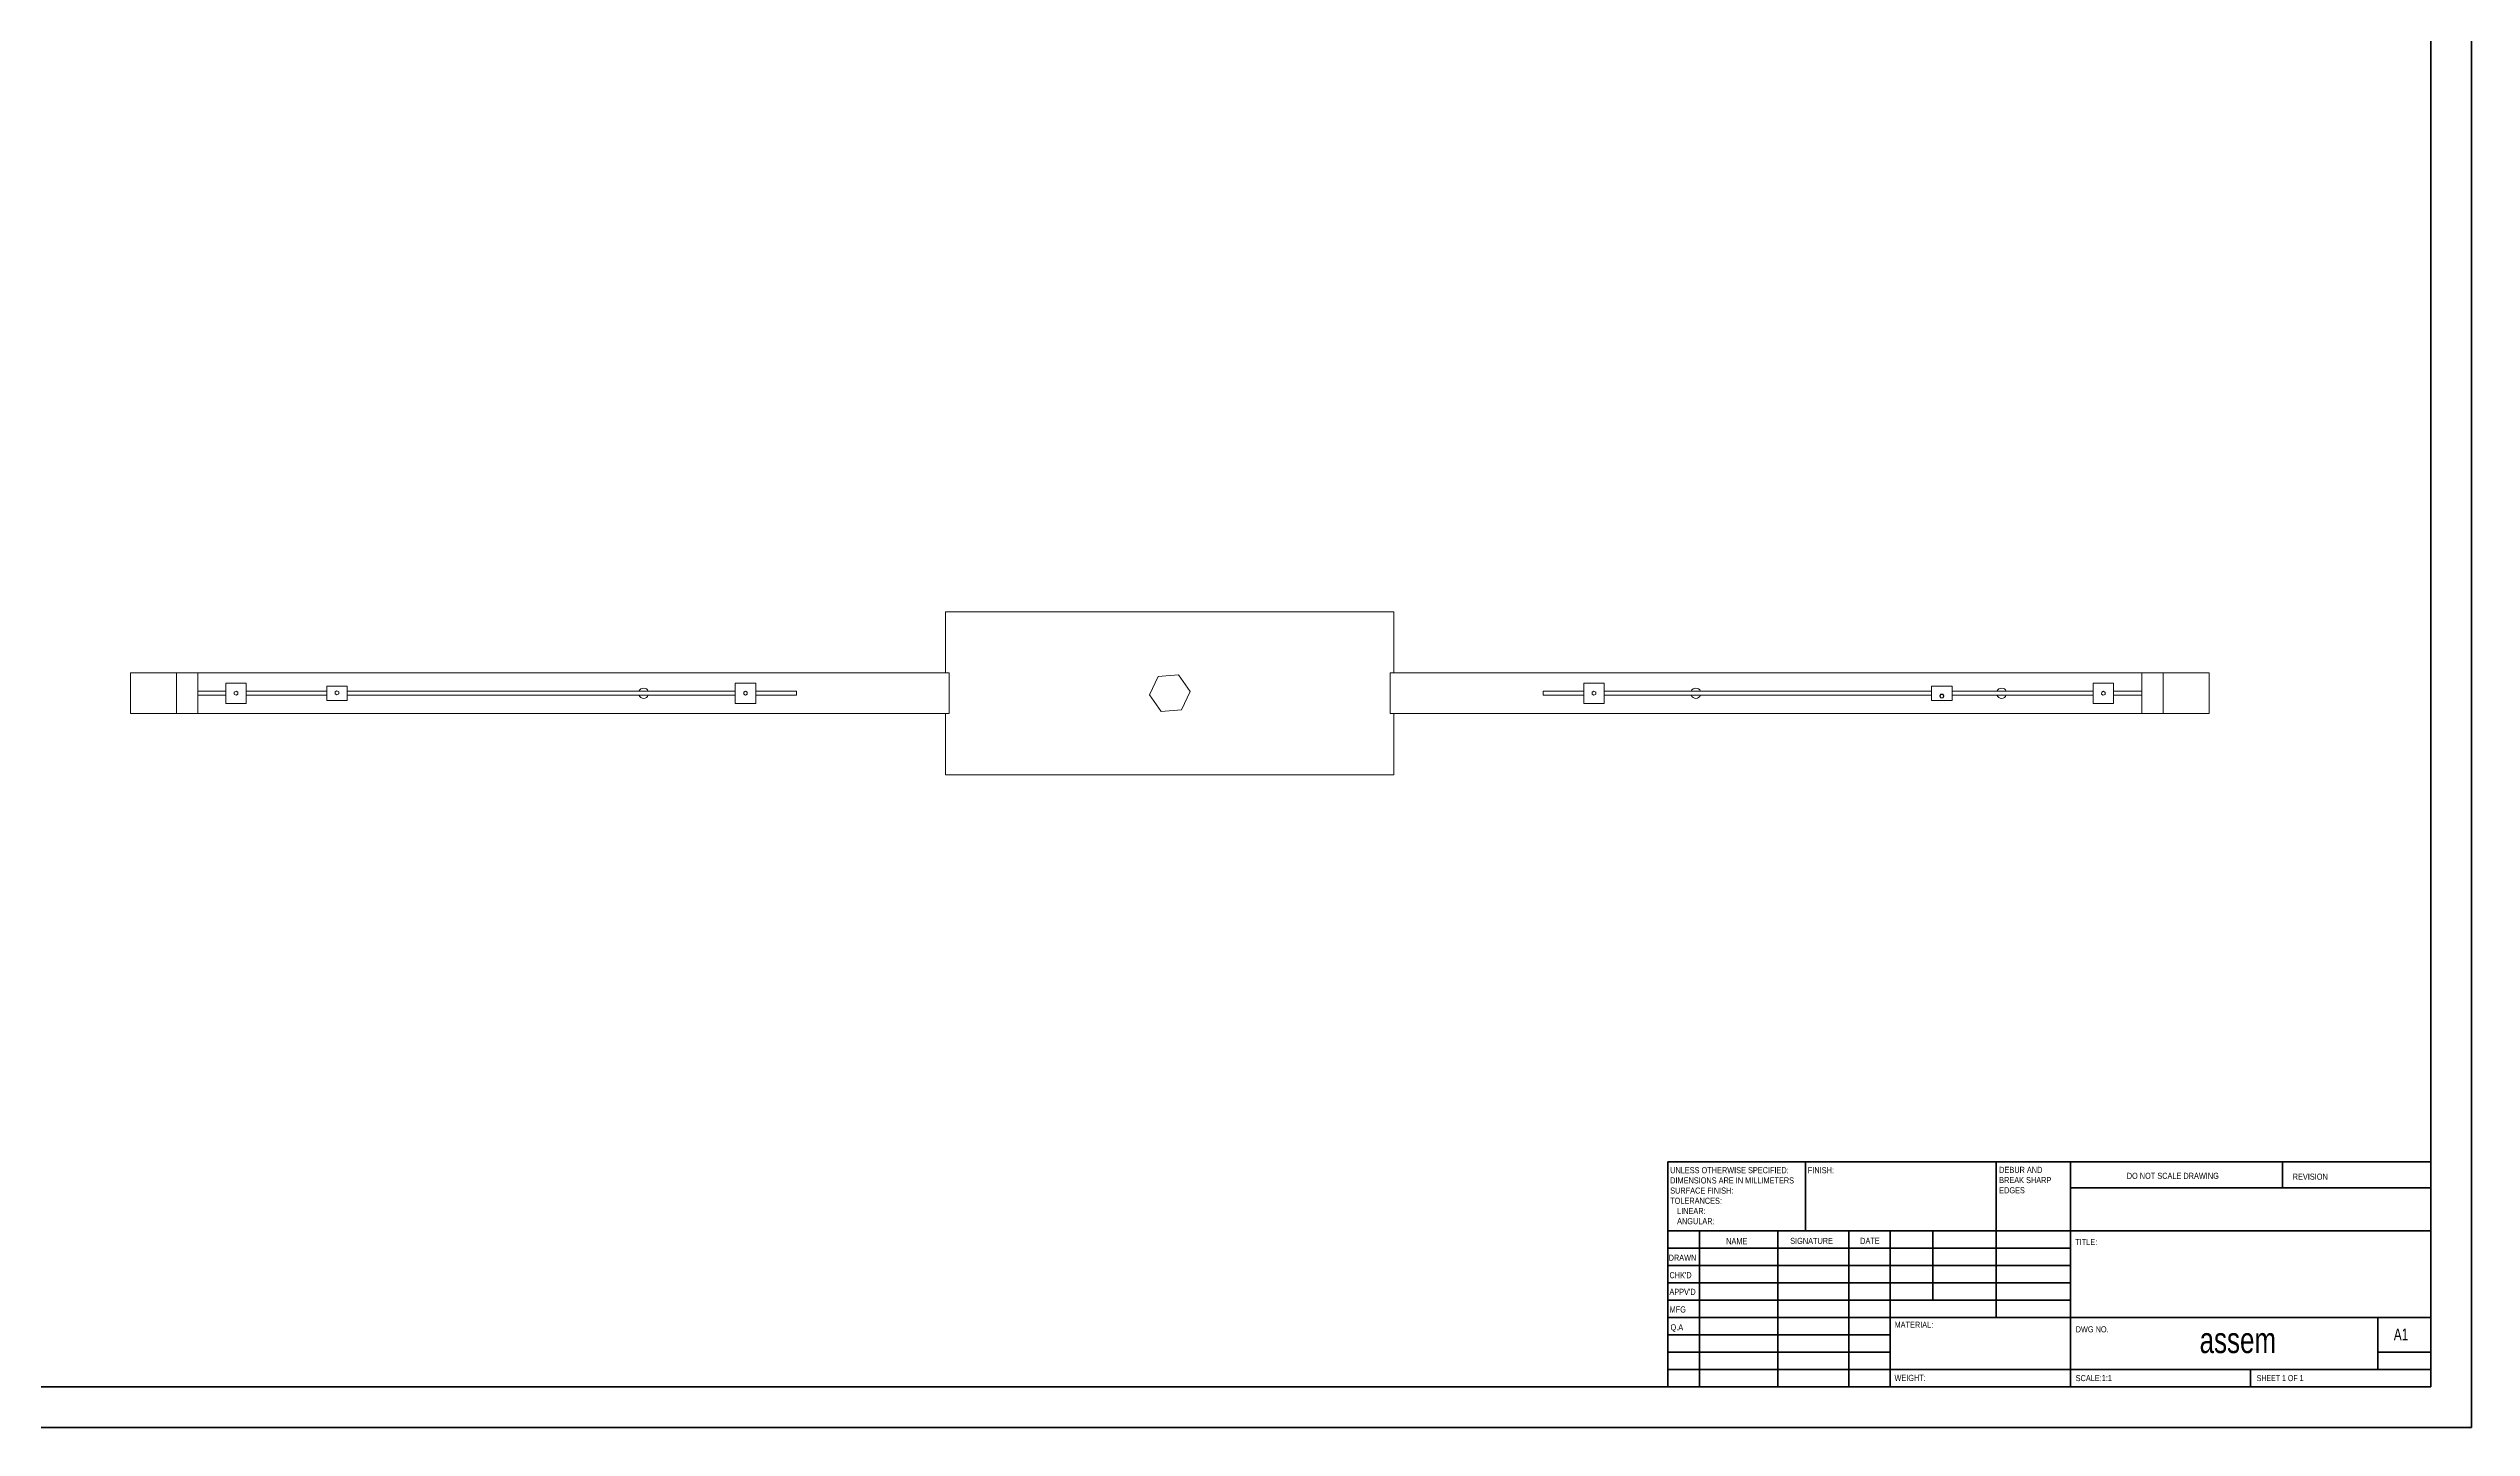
# Model space of a CAD drawing. Header units: millimetres. Extents: x 0 to 1189, y 0 to 841.
# Drawn here: x 595 to 1189, y 0 to 339 of the extents above; entities that cross this region are included whole.
import ezdxf

# ---------------------------------------------------------------- set-up
doc = ezdxf.new("R2010")
doc.units = ezdxf.units.MM
doc.styles.add('SLDTEXTSTYLE0', font='TXT', dxfattribs={"width": 0.75})
doc.styles.add('SLDTEXTSTYLE1', font='TXT', dxfattribs={"width": 0.6875})

# ---------------------------------------------------------------- blocks, each defined once
blk = doc.blocks.new('SW_NOTE_0')
at = {"color": 0, "linetype": 'Continuous', "lineweight": 0, "char_height": 1.5, "attachment_point": 1, "style": 'SLDTEXTSTYLE0'}
for s, insert in [('DEBUR AND', (0, 1.93)), ('BREAK SHARP', (0, -0.57)), ('EDGES', (0, -3.07))]:
    blk.add_mtext(s, dxfattribs=dict(at, insert=insert))
blk = doc.blocks.new('SW_NOTE_1')
at = {"color": 0, "linetype": 'Continuous', "lineweight": 0, "char_height": 1.5, "attachment_point": 1, "style": 'SLDTEXTSTYLE0'}
for s, insert in [('UNLESS OTHERWISE SPECIFIED:', (0, 1.93)), ('TOLERANCES:', (0, -5.57)), ('SURFACE FINISH:', (0, -3.07)), ('DIMENSIONS ARE IN MILLIMETERS', (0, -0.57)), ('ANGULAR:', (1.69, -10.57)), ('LINEAR:', (1.69, -8.07))]:
    blk.add_mtext(s, dxfattribs=dict(at, insert=insert))

msp = doc.modelspace()

# ---------------------------------------------------------------- linework, layer by layer
at = {"color": 7, "linetype": 'Continuous', "lineweight": 40}
for p, q in [((1189.08, 0.21), (1189.08, 841.21)), ((1179.08, 10.21), (1179.08, 831.21)), ((991.88, 65.46), (1179.08, 65.46)), ((991.88, 65.46), (991.88, 10.21)), ((1025.68, 48.46), (1025.68, 65.46)), ((1072.48, 65.46), (1072.48, 27.21)), ((1090.68, 65.46), (1090.68, 10.21)), ((1142.68, 59.09), (1142.68, 65.46)), ((1179.08, 65.46), (1179.08, 10.21)), ((1179.08, 59.09), (1090.68, 59.09)), ((1179.08, 48.46), (991.88, 48.46)), ((999.68, 48.46), (999.68, 10.21)), ((1018.87, 48.46), (1018.87, 10.21)), ((1036.28, 48.46), (1036.28, 10.21)), ((1046.48, 10.21), (1046.48, 48.46)), ((1056.88, 31.46), (1056.88, 48.46)), ((1090.68, 44.21), (991.88, 44.21)), ((1090.68, 39.96), (991.88, 39.96)), ((1090.68, 35.71), (991.88, 35.71)), ((1090.68, 31.46), (991.88, 31.46)), ((1046.48, 27.21), (991.88, 27.21)), ((1046.48, 27.21), (1179.08, 27.21)), ((1166.08, 14.46), (1166.08, 27.21)), ((1046.48, 22.96), (991.88, 22.96)), ((1046.48, 18.71), (991.88, 18.71)), ((1179.08, 18.71), (1166.08, 18.71)), ((991.88, 14.46), (1179.08, 14.46)), ((1134.88, 10.21), (1134.88, 14.46)), ((25.08, 10.21), (1179.08, 10.21)), ((0.08, 0.21), (1189.08, 0.21))]:
    msp.add_line(p, q, dxfattribs=at)
at = {"color": 7, "linetype": 'Continuous', "lineweight": 15}
for p, q in [((814.69, 185.45), (814.69, 200.45)), ((924.69, 200.45), (814.69, 200.45)), ((924.69, 185.45), (924.69, 200.45)), ((614.69, 185.45), (614.69, 175.45)), ((614.69, 185.45), (625.97, 185.45)), ((625.97, 185.45), (625.97, 175.45)), ((625.97, 185.45), (631.2, 185.45)), ((631.2, 185.45), (631.2, 175.45)), ((631.2, 185.45), (815.6, 185.45)), ((815.6, 185.45), (815.6, 175.45)), ((866.84, 184.56), (864.7, 180.04)), ((871.82, 184.97), (866.84, 184.56)), ((874.67, 180.86), (871.82, 184.97)), ((923.77, 185.45), (923.77, 175.45)), ((1108.17, 185.45), (923.77, 185.45)), ((1108.17, 185.45), (1108.17, 175.45)), ((1108.17, 185.45), (1113.41, 185.45)), ((1113.41, 185.45), (1113.41, 175.45)), ((1124.69, 185.45), (1113.41, 185.45)), ((1124.69, 185.45), (1124.69, 175.45)), ((638.1, 180.95), (631.2, 180.95)), ((631.2, 179.95), (638.1, 179.95)), ((638.1, 182.95), (643.1, 182.95)), ((638.1, 177.95), (638.1, 182.95)), ((640.6, 180.95), (640.17, 180.7)), ((640.17, 180.7), (640.17, 180.2)), ((640.17, 180.2), (640.6, 179.95)), ((641.04, 180.7), (640.6, 180.95)), ((640.6, 179.95), (641.04, 180.2)), ((641.04, 180.2), (641.04, 180.7)), ((643.1, 182.95), (643.1, 177.95)), ((662.87, 180.95), (643.1, 180.95)), ((643.1, 179.95), (662.87, 179.95)), ((667.87, 182.2), (662.87, 182.2)), ((662.87, 182.2), (662.87, 180.55)), ((662.87, 180.55), (662.87, 178.7)), ((662.87, 178.7), (667.87, 178.7)), ((664.94, 180.82), (665.37, 181.07)), ((664.94, 180.32), (664.94, 180.82)), ((665.37, 180.07), (664.94, 180.32)), ((664.94, 180.31), (664.94, 180.32)), ((664.94, 180.31), (665.37, 180.06)), ((665.37, 181.07), (665.8, 180.82)), ((665.8, 180.32), (665.37, 180.07)), ((665.37, 180.06), (665.8, 180.31)), ((665.37, 180.06), (665.37, 180.07)), ((665.8, 180.82), (665.8, 180.32)), ((665.8, 180.31), (665.8, 180.32)), ((667.87, 182.2), (667.87, 180.55)), ((763.1, 180.95), (667.87, 180.95)), ((667.87, 180.55), (667.87, 178.7)), ((667.87, 179.95), (763.1, 179.95)), ((763.1, 182.95), (768.1, 182.95)), ((763.1, 177.95), (763.1, 182.95)), ((765.6, 180.95), (765.17, 180.7)), ((765.17, 180.7), (765.17, 180.2)), ((765.17, 180.2), (765.6, 179.95)), ((766.04, 180.7), (765.6, 180.95)), ((765.6, 179.95), (766.04, 180.2)), ((766.04, 180.2), (766.04, 180.7)), ((768.1, 182.95), (768.1, 177.95)), ((778.1, 180.95), (768.1, 180.95)), ((768.1, 179.95), (778.1, 179.95)), ((778.1, 179.95), (778.1, 180.95)), ((864.7, 180.04), (867.55, 175.93)), ((872.53, 176.34), (874.67, 180.86)), ((971.27, 180.95), (961.27, 180.95)), ((961.27, 180.45), (961.27, 180.95)), ((961.27, 179.95), (961.27, 180.45)), ((961.27, 179.95), (971.27, 179.95)), ((971.27, 182.95), (976.27, 182.95)), ((971.27, 177.95), (971.27, 182.95)), ((973.77, 180.95), (973.34, 180.7)), ((973.34, 180.7), (973.34, 180.2)), ((973.34, 180.2), (973.77, 179.95)), ((974.2, 180.7), (973.77, 180.95)), ((973.77, 179.95), (974.2, 180.2)), ((974.2, 180.2), (974.2, 180.7)), ((976.27, 182.95), (976.27, 177.95)), ((1056.62, 180.95), (976.27, 180.95)), ((976.27, 179.95), (1056.62, 179.95)), ((1061.62, 182.2), (1056.62, 182.2)), ((1056.62, 182.2), (1056.62, 179.91)), ((1056.62, 179.91), (1056.62, 178.7)), ((1056.62, 178.7), (1061.62, 178.7)), ((1058.88, 180.25), (1058.62, 179.85)), ((1058.62, 179.77), (1058.88, 180.18)), ((1058.62, 179.85), (1058.62, 179.77)), ((1058.86, 179.35), (1058.62, 179.77)), ((1059.36, 179.34), (1058.86, 179.35)), ((1058.88, 180.25), (1058.88, 180.18)), ((1059.38, 180.24), (1058.88, 180.25)), ((1058.88, 180.18), (1059.38, 180.17)), ((1059.62, 179.75), (1059.36, 179.34)), ((1059.38, 180.24), (1059.38, 180.17)), ((1059.62, 179.83), (1059.38, 180.24)), ((1059.38, 180.17), (1059.62, 179.75)), ((1059.62, 179.83), (1059.62, 179.75)), ((1061.62, 182.2), (1061.62, 179.91)), ((1096.27, 180.95), (1061.62, 180.95)), ((1061.62, 179.95), (1096.27, 179.95)), ((1061.62, 179.91), (1061.62, 178.7)), ((1096.27, 182.95), (1101.27, 182.95)), ((1096.27, 177.95), (1096.27, 182.95)), ((1098.36, 180.74), (1098.32, 180.24)), ((1098.32, 180.24), (1098.72, 179.96)), ((1098.82, 180.95), (1098.36, 180.74)), ((1098.72, 179.96), (1099.18, 180.16)), ((1099.23, 180.66), (1098.82, 180.95)), ((1099.18, 180.16), (1099.23, 180.66)), ((1101.27, 182.95), (1101.27, 177.95)), ((1108.17, 180.95), (1101.27, 180.95)), ((1101.27, 179.95), (1108.17, 179.95)), ((614.69, 175.45), (625.97, 175.45)), ((625.97, 175.45), (631.2, 175.45)), ((631.2, 175.45), (815.6, 175.45)), ((643.1, 177.95), (638.1, 177.95)), ((768.1, 177.95), (763.1, 177.95)), ((814.69, 160.45), (814.69, 175.45)), ((867.55, 175.93), (872.53, 176.34)), ((1108.17, 175.45), (923.77, 175.45)), ((924.69, 160.45), (924.69, 175.45)), ((976.27, 177.95), (971.27, 177.95)), ((1101.27, 177.95), (1096.27, 177.95)), ((1108.17, 175.45), (1113.41, 175.45)), ((1124.69, 175.45), (1113.41, 175.45)), ((924.69, 160.45), (814.69, 160.45))]:
    msp.add_line(p, q, dxfattribs=at)
for centre, start, end in [((740.6, 180.45), 23.57818, 156.42182), ((740.6, 180.45), 203.57818, 270), ((740.6, 180.45), 203.57818, 336.42182), ((740.6, 180.45), 270, 336.42182), ((998.77, 180.45), 23.57818, 156.42182), ((998.77, 180.45), 203.57818, 270), ((998.77, 180.45), 203.57818, 336.42182), ((998.77, 180.45), 270, 336.42182), ((1073.77, 180.45), 23.57818, 156.42182), ((1073.77, 180.45), 203.57818, 270), ((1073.77, 180.45), 203.57818, 336.42182), ((1073.77, 180.45), 270, 336.42182)]:
    msp.add_arc(centre, 1.25, start, end, dxfattribs=at)

# ---------------------------------------------------------------- block references
at = {"color": 7, "linetype": 'Continuous', "lineweight": 0}
for name, p in [('SW_NOTE_1', (992.47, 62.2)), ('SW_NOTE_0', (1073.19, 62.28))]:
    msp.add_blockref(name, p, dxfattribs=at)

# ---------------------------------------------------------------- texts
for s, insert, char_height, attachment_point, style in [('FINISH:', (1026.25, 64.13), 1.5, 1, 'SLDTEXTSTYLE0'), ('DO NOT SCALE DRAWING', (1104.49, 62.75), 1.5, 1, 'SLDTEXTSTYLE0'), ('REVISION', (1145.21, 62.55), 1.5, 1, 'SLDTEXTSTYLE0'), ('DRAWN', (992.09, 42.64), 1.5, 1, 'SLDTEXTSTYLE0'), ('NAME', (1006.2, 46.72), 1.5, 1, 'SLDTEXTSTYLE0'), ('SIGNATURE', (1021.91, 46.78), 1.5, 1, 'SLDTEXTSTYLE0'), ('DATE', (1039.09, 46.79), 1.5, 1, 'SLDTEXTSTYLE0'), ('TITLE:', (1091.84, 46.49), 1.5, 1, 'SLDTEXTSTYLE0'), ("CHK'D", (992.29, 38.37), 1.5, 1, 'SLDTEXTSTYLE0'), ("APPV'D", (992.28, 34.28), 1.5, 1, 'SLDTEXTSTYLE0'), ('MFG', (992.33, 29.95), 1.5, 1, 'SLDTEXTSTYLE0'), ('Q.A', (992.55, 25.56), 1.5, 1, 'SLDTEXTSTYLE0'), ('MATERIAL:', (1047.52, 26.2), 1.5, 1, 'SLDTEXTSTYLE0'), ('DWG NO.', (1091.95, 25.08), 1.5, 1, 'SLDTEXTSTYLE0'), ('A1', (1170, 24.52), 2.91, 1, 'SLDTEXTSTYLE0'), ('assem', (1131.74, 24.85), 6.35, 2, 'SLDTEXTSTYLE0'), ('WEIGHT:', (1047.5, 13.16), 1.499, 1, 'SLDTEXTSTYLE0'), ('SCALE:1:1', (1091.95, 13.11), 1.5, 1, 'SLDTEXTSTYLE0'), ('SHEET 1 OF 1', (1136.36, 13.11), 1.5, 1, 'SLDTEXTSTYLE1')]:
    msp.add_mtext(s, dxfattribs=dict(at, insert=insert, char_height=char_height, attachment_point=attachment_point, style=style))

doc.saveas('drawing.dxf')
